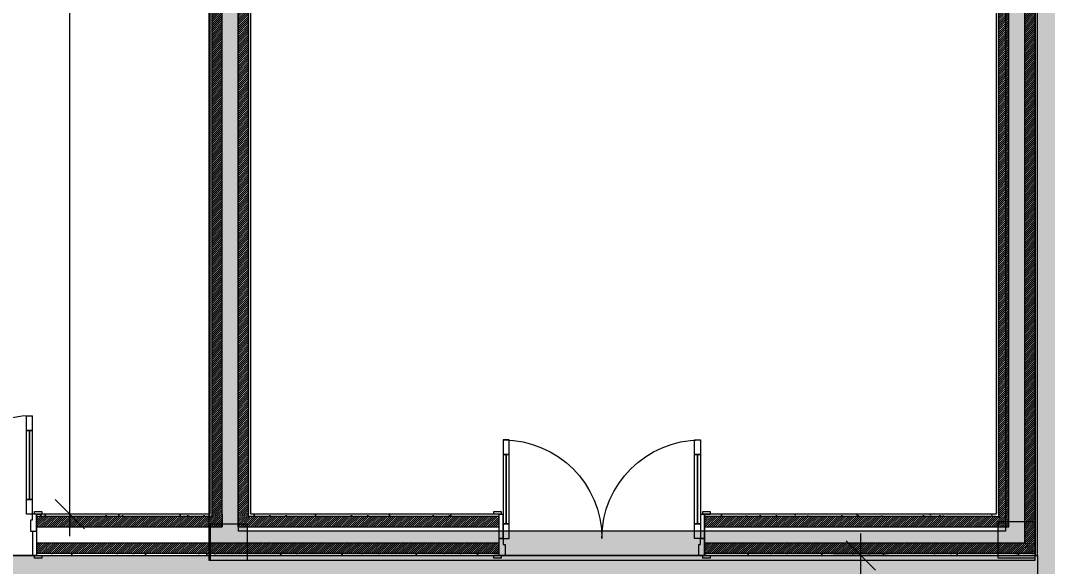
# Model space of a CAD drawing. Header units: millimetres. Extents: x 141848 to 1648660, y -821378 to -151356.
# Drawn here: x 188447 to 195444, y -216971 to -213248 of the extents above; entities that cross this region are included whole.
import ezdxf

# ---------------------------------------------------------------- set-up
doc = ezdxf.new("R2010")
doc.units = ezdxf.units.MM
doc.header["$MEASUREMENT"] = 0
doc.linetypes.add('Wipeout_Contour', pattern=[1000, 0, -1000])
for name, color, linetype in [('Cotations - 1_100', 7, 'Continuous'), ('Intérieur - Agencement', 7, 'Continuous'), ('Nouveau_Co-Structure', 7, 'Continuous'), ('Portes ARCHICAD', 7, 'Continuous'), ('Sols_ Dalles', 7, 'Continuous')]:
    doc.layers.add(name, color=color, linetype=linetype)
doc.styles.add('STYLE_GENERE_2', font='')
doc.styles.get('STYLE_GENERE_2').set_extended_font_data('Arial')
doc.dimstyles.new('STYLE_GENERE__1', dxfattribs={"dimtxt": 250, "dimasz": 190, "dimexe": 1.25, "dimexo": 0.625, "dimgap": 0, "dimtad": 1, "dimlfac": 0.001, "dimtxsty": 'STYLE_GENERE_2', "dimblk": 'ARROWHEAD_6', "dimblk1": 'ARROWHEAD_6', "dimblk2": 'ARROWHEAD_6', "dimcen": 2.5, "dimse1": 1, "dimse2": 1, "dimclrd": 7, "dimclre": 7, "dimclrt": 7, "dimazin": 3, "dimtfac": 1, "dimtmove": 0, "dimatfit": 3})
doc.dimstyles.new('STYLE_GENERE__2', dxfattribs={"dimtxt": 250, "dimasz": 190, "dimexe": 1.25, "dimexo": 0.625, "dimgap": 0, "dimtad": 1, "dimlfac": 0.001, "dimtxsty": 'STYLE_GENERE_2', "dimblk": 'ARROWHEAD_6', "dimblk1": 'ARROWHEAD_6', "dimblk2": 'ARROWHEAD_6', "dimcen": 2.5, "dimse1": 1, "dimse2": 1, "dimclrd": 7, "dimclre": 7, "dimclrt": 7, "dimazin": 3, "dimtfac": 1, "dimtmove": 0, "dimatfit": 3})
pattern_1 = [(45, (0, 175), (-55.68466, 55.68466), [0, -52.5, 0, -78.75]), (110, (175, 175), (74.000794, 26.934086), [0, -38.5, 0, -66.5])]
pattern_2 = [(45, (0, 0), (-7.0710678, 7.0710678), [])]

# ---------------------------------------------------------------- blocks, each defined once
blk = doc.blocks.new('Mur_21_1', base_point=(195375, -205895.6))
at = {"color": 254, "linetype": 'Wipeout_Contour', "lineweight": 0, "ltscale": 874595.455895}
blk.add_wipeout([(195095, -216630.6), (195110, -216630.6), (195095, -216615.6)], dxfattribs=at)
at = {"color": 254, "linetype": 'Wipeout_Contour', "lineweight": 0, "ltscale": 875718.224249}
blk.add_wipeout([(195360, -216895.6), (195375, -216895.6), (195360, -216880.6)], dxfattribs=at)
at = {"linetype": 'Continuous', "lineweight": 5, "true_color": 0x5f5f5f}
h = blk.add_hatch(dxfattribs=at)
h.set_pattern_fill('Enduit_0001', color=251, style=0, pattern_type=2)
h.set_pattern_definition(pattern_1)
h.paths.add_polyline_path([(195095, -216630.6), (195110, -216630.6), (195095, -216615.6)])
h = blk.add_hatch(dxfattribs=at)
h.set_pattern_fill('Enduit_0001', color=251, style=0, pattern_type=2)
h.set_pattern_definition(pattern_1)
h.paths.add_polyline_path([(195360, -216895.6), (195375, -216895.6), (195360, -216880.6)])
at = {"color": 254, "linetype": 'Wipeout_Contour', "lineweight": 0, "ltscale": 875540.18931}
blk.add_wipeout([(195290, -216880.6), (195360, -216880.6), (195290, -216810.6)], dxfattribs=at)
at = {"linetype": 'Continuous', "lineweight": 5, "true_color": 0x5f5f5f}
h = blk.add_hatch(dxfattribs=at)
h.set_pattern_fill('Briques_terre_cuite__int_97', color=251, style=0, pattern_type=2)
h.set_pattern_definition(pattern_2)
h.paths.add_polyline_path([(195290, -216880.6), (195360, -216880.6), (195290, -216810.6)])
at = {"color": 254, "linetype": 'Wipeout_Contour', "lineweight": 0, "ltscale": 875160.354104}
blk.add_wipeout([(195180, -216810.6), (195290, -216810.6), (195180, -216700.6)], dxfattribs=at)
at = {"color": 254, "linetype": 'Wipeout_Contour', "lineweight": 0, "ltscale": 875715.706095}
blk.add_wipeout([(195375, -216880.6), (195360, -216880.6), (195375, -216895.6)], dxfattribs=at)
at = {"linetype": 'Continuous', "lineweight": 5, "true_color": 0x5f5f5f}
h = blk.add_hatch(dxfattribs=at)
h.set_pattern_fill('Enduit_0001', color=251, style=0, pattern_type=2)
h.set_pattern_definition(pattern_1)
h.paths.add_polyline_path([(195375, -216880.6), (195360, -216880.6), (195375, -216895.6)])
at = {"color": 254, "linetype": 'Wipeout_Contour', "lineweight": 0, "ltscale": 874777.555973}
blk.add_wipeout([(195110, -216700.6), (195180, -216700.6), (195110, -216630.6)], dxfattribs=at)
at = {"linetype": 'Continuous', "lineweight": 5, "true_color": 0x5f5f5f}
h = blk.add_hatch(dxfattribs=at)
h.set_pattern_fill('Briques_terre_cuite__int_97', color=251, style=0, pattern_type=2)
h.set_pattern_definition(pattern_2)
h.paths.add_polyline_path([(195110, -216700.6), (195180, -216700.6), (195110, -216630.6)])
at = {"color": 254, "linetype": 'Wipeout_Contour', "lineweight": 0, "ltscale": 1151488.96976756}
blk.add_wipeout([(195375, -205910.6), (195360, -205910.6), (195360, -216880.6), (195375, -216880.6)], dxfattribs=at)
at = {"linetype": 'Continuous', "lineweight": 5, "true_color": 0x5f5f5f}
h = blk.add_hatch(dxfattribs=at)
h.set_pattern_fill('Enduit_0001', color=251, style=0, pattern_type=2)
h.set_pattern_definition(pattern_1)
h.paths.add_polyline_path([(195375, -205910.6), (195360, -205910.6), (195360, -216880.6), (195375, -216880.6)])
at = {"color": 254, "linetype": 'Wipeout_Contour', "lineweight": 0, "ltscale": 874592.936326}
blk.add_wipeout([(195095, -216615.6), (195110, -216630.6), (195110, -216615.6)], dxfattribs=at)
at = {"linetype": 'Continuous', "lineweight": 5, "true_color": 0x5f5f5f}
h = blk.add_hatch(dxfattribs=at)
h.set_pattern_fill('Enduit_0001', color=251, style=0, pattern_type=2)
h.set_pattern_definition(pattern_1)
h.paths.add_polyline_path([(195095, -216615.6), (195110, -216630.6), (195110, -216615.6)])
at = {"color": 254, "linetype": 'Wipeout_Contour', "lineweight": 0, "ltscale": 875533.615261}
blk.add_wipeout([(195290, -216810.6), (195360, -216880.6), (195360, -216810.6)], dxfattribs=at)
at = {"linetype": 'Continuous', "lineweight": 5, "true_color": 0x5f5f5f}
h = blk.add_hatch(dxfattribs=at)
h.set_pattern_fill('Briques_terre_cuite__int_97', color=251, style=0, pattern_type=2)
h.set_pattern_definition(pattern_2)
h.paths.add_polyline_path([(195290, -216810.6), (195360, -216880.6), (195360, -216810.6)])
at = {"color": 7, "linetype": 'Continuous', "lineweight": 5}
blk.add_line((195290, -216880.6), (195360, -216880.6), dxfattribs=at)
at = {"color": 7, "linetype": 'Continuous', "lineweight": 5, "flags": 128}
blk.add_lwpolyline([(195375, -216895.6), (195360, -216895.6)], dxfattribs=at)
at = {"color": 254, "linetype": 'Wipeout_Contour', "lineweight": 0, "ltscale": 1150760.636147534}
blk.add_wipeout([(195095, -206175.6), (195095, -216615.6), (195110, -216615.6), (195110, -206175.6)], dxfattribs=at)
at = {"linetype": 'Continuous', "lineweight": 5, "true_color": 0x5f5f5f}
h = blk.add_hatch(dxfattribs=at)
h.set_pattern_fill('Enduit_0001', color=251, style=0, pattern_type=2)
h.set_pattern_definition(pattern_1)
h.paths.add_polyline_path([(195095, -206175.6), (195095, -216615.6), (195110, -216615.6), (195110, -206175.6)])
at = {"color": 254, "linetype": 'Wipeout_Contour', "lineweight": 0, "ltscale": 1151371.143387589}
blk.add_wipeout([(195290, -205980.6), (195290, -216810.6), (195360, -216810.6), (195360, -205980.6)], dxfattribs=at)
at = {"linetype": 'Continuous', "lineweight": 5, "true_color": 0x5f5f5f}
h = blk.add_hatch(dxfattribs=at)
h.set_pattern_fill('Briques_terre_cuite__int_97', color=251, style=0, pattern_type=2)
h.set_pattern_definition(pattern_2)
h.paths.add_polyline_path([(195290, -205980.6), (195290, -216810.6), (195360, -216810.6), (195360, -205980.6)])
at = {"color": 7, "linetype": 'Continuous', "lineweight": 5}
for p, q in [((195360, -216810.6), (195360, -205980.6)), ((195360, -216880.6), (195360, -216810.6))]:
    blk.add_line(p, q, dxfattribs=at)
at = {"color": 7, "linetype": 'Continuous', "lineweight": 5, "flags": 128}
blk.add_lwpolyline([(195375, -216895.6), (195375, -205910.6)], dxfattribs=at)
at = {"color": 254, "linetype": 'Wipeout_Contour', "lineweight": 0, "ltscale": 875150.826946}
blk.add_wipeout([(195180, -216700.6), (195290, -216810.6), (195290, -216700.6)], dxfattribs=at)
at = {"color": 7, "linetype": 'Continuous', "lineweight": 5}
blk.add_line((195180, -216810.6), (195290, -216810.6), dxfattribs=at)
at = {"color": 254, "linetype": 'Wipeout_Contour', "lineweight": 0, "ltscale": 1151123.070156985}
blk.add_wipeout([(195180, -206090.6), (195180, -216700.6), (195290, -216700.6), (195290, -206090.6)], dxfattribs=at)
at = {"color": 7, "linetype": 'Continuous', "lineweight": 5}
for p, q in [((195290, -216700.6), (195290, -206090.6)), ((195290, -216810.6), (195290, -216700.6))]:
    blk.add_line(p, q, dxfattribs=at)
at = {"color": 254, "linetype": 'Wipeout_Contour', "lineweight": 0, "ltscale": 874770.977427}
blk.add_wipeout([(195110, -216630.6), (195180, -216700.6), (195180, -216630.6)], dxfattribs=at)
at = {"linetype": 'Continuous', "lineweight": 5, "true_color": 0x5f5f5f}
h = blk.add_hatch(dxfattribs=at)
h.set_pattern_fill('Briques_terre_cuite__int_97', color=251, style=0, pattern_type=2)
h.set_pattern_definition(pattern_2)
h.paths.add_polyline_path([(195110, -216630.6), (195180, -216700.6), (195180, -216630.6)])
at = {"color": 7, "linetype": 'Continuous', "lineweight": 5}
blk.add_line((195110, -216700.6), (195180, -216700.6), dxfattribs=at)
at = {"color": 254, "linetype": 'Wipeout_Contour', "lineweight": 0, "ltscale": 1150876.4584167}
blk.add_wipeout([(195110, -206160.6), (195110, -216630.6), (195180, -216630.6), (195180, -206160.6)], dxfattribs=at)
at = {"linetype": 'Continuous', "lineweight": 5, "true_color": 0x5f5f5f}
h = blk.add_hatch(dxfattribs=at)
h.set_pattern_fill('Briques_terre_cuite__int_97', color=251, style=0, pattern_type=2)
h.set_pattern_definition(pattern_2)
h.paths.add_polyline_path([(195110, -206160.6), (195110, -216630.6), (195180, -216630.6), (195180, -206160.6)])
at = {"color": 7, "linetype": 'Continuous', "lineweight": 5}
for p, q in [((195110, -206175.6), (195110, -216630.6)), ((195180, -216630.6), (195180, -206160.6)), ((195095, -216630.6), (195110, -216630.6)), ((195180, -216700.6), (195180, -216630.6))]:
    blk.add_line(p, q, dxfattribs=at)
at = {"color": 7, "linetype": 'Continuous', "lineweight": 5, "flags": 128}
blk.add_lwpolyline([(195095, -206175.6), (195095, -216615.6)], dxfattribs=at)
blk = doc.blocks.new('Porte double 25_2')
at = {"layer": 'Portes ARCHICAD', "color": 7, "linetype": 'Continuous', "lineweight": 5}
for p, q in [((-672, 672), (-672, 572)), ((-632, 672), (-672, 672)), ((-632, 572), (-632, 672)), ((632, 572), (632, 672)), ((632, 672), (672, 672)), ((672, 672), (672, 572)), ((-672, 572), (-632, 572)), ((-652, 572), (-652, 100)), ((672, 572), (632, 572)), ((652, 572), (652, 100)), ((-687, 184), (-737, 184)), ((-737, 184), (-737, 165)), ((-737, 165), (-687, 165)), ((-700, 165), (-737, 165)), ((-700, 165), (-737, 165)), ((-675, 165), (-700, 165)), ((-700, 165), (-700, 0)), ((-700, 150), (-700, 165)), ((-700, 150), (-700, 165)), ((-700, 80), (-700, 150)), ((-700, 80), (-700, 150)), ((-687, 165), (-687, 184)), ((-675, 0), (-675, 165)), ((700, 165), (675, 165)), ((675, 165), (675, 0)), ((737, 184), (687, 184)), ((687, 184), (687, 165)), ((687, 165), (737, 165)), ((700, 0), (700, 165)), ((700, 150), (700, 165)), ((700, 150), (700, 165)), ((700, 165), (737, 165)), ((700, 165), (737, 165)), ((700, 80), (700, 150)), ((700, 80), (700, 150)), ((737, 165), (737, 184)), ((-700, 0), (-700, 80)), ((-700, 0), (-700, 80)), ((-632, 100), (-672, 100)), ((-672, 100), (-672, 0)), ((-632, 0), (-632, 100)), ((632, 0), (632, 100)), ((632, 100), (672, 100)), ((672, 100), (672, 0)), ((700, 0), (700, 80)), ((700, 0), (700, 80)), ((-700, 0), (-675, 0)), ((-672, 0), (-700, 0)), ((-700, 0), (-700, -115)), ((-700, -30), (-700, 0)), ((-700, -30), (-700, 0)), ((-672, -40), (-672, 0)), ((-672, 0), (-632, 0)), ((672, 0), (632, 0)), ((700, 0), (672, 0)), ((672, 0), (672, -40)), ((675, 0), (700, 0)), ((700, -115), (700, 0)), ((700, -30), (700, 0)), ((700, -30), (700, 0)), ((-700, -100), (-700, -30)), ((-700, -100), (-700, -30)), ((-660, -40), (-672, -40)), ((-660, -115), (-660, -40)), ((672, -40), (660, -40)), ((660, -40), (660, -115)), ((700, -100), (700, -30)), ((700, -100), (700, -30)), ((-687, -115), (-737, -115)), ((-737, -115), (-737, -134)), ((-700, -115), (-737, -115)), ((-700, -115), (-737, -115)), ((-737, -134), (-687, -134)), ((-700, -115), (-700, -100)), ((-700, -115), (-700, -100)), ((-700, -115), (-660, -115)), ((-687, -134), (-687, -115)), ((660, -115), (700, -115)), ((737, -115), (687, -115)), ((687, -115), (687, -134)), ((687, -134), (737, -134)), ((700, -115), (700, -100)), ((700, -115), (700, -100)), ((700, -115), (737, -115)), ((700, -115), (737, -115)), ((737, -134), (737, -115))]:
    blk.add_line(p, q, dxfattribs=at)
at = {"layer": 'Portes ARCHICAD', "color": 7, "linetype": 'Continuous', "lineweight": 5, "flags": 128}
for points in [[(-672, 572), (-672, 100), (-652, 100), (-652, 572)], [(-652, 572), (-652, 100), (-632, 100), (-632, 572)], [(652, 572), (652, 100), (632, 100), (632, 572)], [(672, 572), (672, 100), (652, 100), (652, 572)]]:
    blk.add_lwpolyline(points, close=True, dxfattribs=at)
at = {"layer": 'Portes ARCHICAD', "color": 7, "linetype": 'Continuous', "lineweight": 5}
for centre, start, end in [((-672, 0), 0, 90), ((672, 0), 90, 180)]:
    blk.add_arc(centre, 672, start, end, dxfattribs=at)
blk = doc.blocks.new('Porte double 25')
at = {"layer": 'Portes ARCHICAD', "color": 7, "linetype": 'Continuous', "lineweight": 5}
for p, q in [((-672, 672), (-672, 572)), ((-632, 672), (-672, 672)), ((-632, 572), (-632, 672)), ((632, 572), (632, 672)), ((632, 672), (672, 672)), ((672, 672), (672, 572)), ((-672, 572), (-632, 572)), ((-652, 572), (-652, 100)), ((672, 572), (632, 572)), ((652, 572), (652, 100)), ((-632, 100), (-672, 100)), ((-672, 100), (-672, 0)), ((-632, 0), (-632, 100)), ((632, 0), (632, 100)), ((632, 100), (672, 100)), ((672, 100), (672, 0)), ((-737, 0), (-737, 19)), ((-737, 19), (-687, 19)), ((-687, 0), (-737, 0)), ((-700, 0), (-737, 0)), ((-700, 0), (-737, 0)), ((-672, 0), (-700, 0)), ((-700, 0), (-700, -115)), ((-700, 0), (-700, -15)), ((-700, 0), (-700, -15)), ((-687, 19), (-687, 0)), ((-672, -40), (-672, 0)), ((-672, 0), (-632, 0)), ((672, 0), (632, 0)), ((700, 0), (672, 0)), ((672, 0), (672, -40)), ((687, 19), (737, 19)), ((687, 0), (687, 19)), ((737, 0), (687, 0)), ((700, -115), (700, 0)), ((700, 0), (700, -15)), ((700, 0), (700, -15)), ((700, 0), (737, 0)), ((700, 0), (737, 0)), ((737, 19), (737, 0)), ((-700, -15), (-700, -85)), ((-700, -15), (-700, -85)), ((-660, -40), (-672, -40)), ((-660, -115), (-660, -40)), ((672, -40), (660, -40)), ((660, -40), (660, -115)), ((700, -15), (700, -85)), ((700, -15), (700, -85)), ((-700, -85), (-700, -115)), ((-700, -85), (-700, -115)), ((-700, -280), (-700, -115)), ((-700, -115), (-675, -115)), ((-700, -115), (-660, -115)), ((-700, -115), (-700, -195)), ((-700, -115), (-700, -195)), ((-675, -115), (-675, -280)), ((660, -115), (700, -115)), ((675, -280), (675, -115)), ((675, -115), (700, -115)), ((700, -85), (700, -115)), ((700, -85), (700, -115)), ((700, -115), (700, -280)), ((700, -115), (700, -195)), ((700, -115), (700, -195)), ((-700, -195), (-700, -265)), ((-700, -195), (-700, -265)), ((700, -195), (700, -265)), ((700, -195), (700, -265)), ((-700, -265), (-700, -280)), ((-700, -265), (-700, -280)), ((700, -265), (700, -280)), ((700, -265), (700, -280)), ((-737, -299), (-737, -280)), ((-737, -280), (-687, -280)), ((-700, -280), (-737, -280)), ((-700, -280), (-737, -280)), ((-687, -299), (-737, -299)), ((-675, -280), (-700, -280)), ((-687, -280), (-687, -299)), ((700, -280), (675, -280)), ((687, -280), (737, -280)), ((687, -299), (687, -280)), ((737, -299), (687, -299)), ((700, -280), (737, -280)), ((700, -280), (737, -280)), ((737, -280), (737, -299))]:
    blk.add_line(p, q, dxfattribs=at)
at = {"layer": 'Portes ARCHICAD', "color": 7, "linetype": 'Continuous', "lineweight": 5, "flags": 128}
for points in [[(-672, 572), (-672, 100), (-652, 100), (-652, 572)], [(-652, 572), (-652, 100), (-632, 100), (-632, 572)], [(652, 572), (652, 100), (632, 100), (632, 572)], [(672, 572), (672, 100), (652, 100), (652, 572)]]:
    blk.add_lwpolyline(points, close=True, dxfattribs=at)
at = {"layer": 'Portes ARCHICAD', "color": 7, "linetype": 'Continuous', "lineweight": 5}
for centre, start, end in [((-672, 0), 0, 90), ((672, 0), 90, 180)]:
    blk.add_arc(centre, 672, start, end, dxfattribs=at)
blk = doc.blocks.new('Mur_22_1', base_point=(195375, -216895.6))
at = {"color": 254, "linetype": 'Wipeout_Contour', "lineweight": 0, "ltscale": 1150315.724645997}
blk.add_wipeout([(188554.8, -216630.6), (189735.5, -216630.6), (189735.5, -216615.6), (188554.8, -216615.6)], dxfattribs=at)
at = {"color": 254, "linetype": 'Wipeout_Contour', "lineweight": 0, "ltscale": 1152587.423709942}
blk.add_wipeout([(190015.5, -216615.6), (190000.5, -216615.6), (190000.5, -216630.6), (190015.5, -216630.6)], dxfattribs=at)
at = {"color": 254, "linetype": 'Wipeout_Contour', "lineweight": 0, "ltscale": 1163453.555348947}
blk.add_wipeout([(193108, -216615.6), (193108, -216630.6), (195095, -216630.6), (195095, -216615.6)], dxfattribs=at)
at = {"color": 254, "linetype": 'Wipeout_Contour', "lineweight": 0, "ltscale": 1153719.493113575}
blk.add_wipeout([(191708, -216880.6), (188554.8, -216880.6), (188554.8, -216895.6), (191708, -216895.6)], dxfattribs=at)
at = {"color": 254, "linetype": 'Wipeout_Contour', "lineweight": 0, "ltscale": 1164597.798861618}
blk.add_wipeout([(193108, -216880.6), (193108, -216895.6), (195360, -216895.6), (195360, -216880.6)], dxfattribs=at)
at = {"linetype": 'Continuous', "lineweight": 5, "true_color": 0x5f5f5f}
h = blk.add_hatch(dxfattribs=at)
h.set_pattern_fill('Enduit_0001', color=251, style=0, pattern_type=2)
h.set_pattern_definition(pattern_1)
h.paths.add_polyline_path([(188554.8, -216630.6), (189735.5, -216630.6), (189735.5, -216615.6), (188554.8, -216615.6)])
h = blk.add_hatch(dxfattribs=at)
h.set_pattern_fill('Enduit_0001', color=251, style=0, pattern_type=2)
h.set_pattern_definition(pattern_1)
h.paths.add_polyline_path([(190015.5, -216615.6), (190000.5, -216615.6), (190000.5, -216630.6), (190015.5, -216630.6)])
h = blk.add_hatch(dxfattribs=at)
h.set_pattern_fill('Enduit_0001', color=251, style=0, pattern_type=2)
h.set_pattern_definition(pattern_1)
h.paths.add_polyline_path([(193108, -216615.6), (193108, -216630.6), (195095, -216630.6), (195095, -216615.6)])
h = blk.add_hatch(dxfattribs=at)
h.set_pattern_fill('Enduit_0001', color=251, style=0, pattern_type=2)
h.set_pattern_definition(pattern_1)
h.paths.add_polyline_path([(191708, -216880.6), (188554.8, -216880.6), (188554.8, -216895.6), (191708, -216895.6)])
h = blk.add_hatch(dxfattribs=at)
h.set_pattern_fill('Enduit_0001', color=251, style=0, pattern_type=2)
h.set_pattern_definition(pattern_1)
h.paths.add_polyline_path([(193108, -216880.6), (193108, -216895.6), (195360, -216895.6), (195360, -216880.6)])
at = {"color": 254, "linetype": 'Wipeout_Contour', "lineweight": 0, "ltscale": 1151888.72062295}
blk.add_wipeout([(189750.5, -216615.6), (189735.5, -216615.6), (189735.5, -216630.6), (189750.5, -216630.6)], dxfattribs=at)
at = {"color": 254, "linetype": 'Wipeout_Contour', "lineweight": 0, "ltscale": 1154844.970429118}
blk.add_wipeout([(190015.5, -216615.6), (190015.5, -216630.6), (191708, -216630.6), (191708, -216615.6)], dxfattribs=at)
at = {"color": 254, "linetype": 'Wipeout_Contour', "lineweight": 0, "ltscale": 1153591.667052394}
blk.add_wipeout([(188554.8, -216880.6), (191708, -216880.6), (191708, -216810.6), (188554.8, -216810.6)], dxfattribs=at)
at = {"color": 254, "linetype": 'Wipeout_Contour', "lineweight": 0, "ltscale": 1164377.469236661}
blk.add_wipeout([(193108, -216810.6), (193108, -216880.6), (195290, -216880.6), (195290, -216810.6)], dxfattribs=at)
at = {"linetype": 'Continuous', "lineweight": 5, "true_color": 0x5f5f5f}
h = blk.add_hatch(dxfattribs=at)
h.set_pattern_fill('Enduit_0001', color=251, style=0, pattern_type=2)
h.set_pattern_definition(pattern_1)
h.paths.add_polyline_path([(189750.5, -216615.6), (189735.5, -216615.6), (189735.5, -216630.6), (189750.5, -216630.6)])
h = blk.add_hatch(dxfattribs=at)
h.set_pattern_fill('Enduit_0001', color=251, style=0, pattern_type=2)
h.set_pattern_definition(pattern_1)
h.paths.add_polyline_path([(190015.5, -216615.6), (190015.5, -216630.6), (191708, -216630.6), (191708, -216615.6)])
h = blk.add_hatch(dxfattribs=at)
h.set_pattern_fill('Briques_terre_cuite__int_97', color=251, style=0, pattern_type=2)
h.set_pattern_definition(pattern_2)
h.paths.add_polyline_path([(188554.8, -216880.6), (191708, -216880.6), (191708, -216810.6), (188554.8, -216810.6)])
h = blk.add_hatch(dxfattribs=at)
h.set_pattern_fill('Briques_terre_cuite__int_97', color=251, style=0, pattern_type=2)
h.set_pattern_definition(pattern_2)
h.paths.add_polyline_path([(193108, -216810.6), (193108, -216880.6), (195290, -216880.6), (195290, -216810.6)])
at = {"color": 7, "linetype": 'Continuous', "lineweight": 5}
for p, q in [((188554.8, -216880.6), (191708, -216880.6)), ((188554.8, -216880.6), (188554.8, -216895.6)), ((188554.8, -216895.6), (188591.8, -216895.6)), ((191708, -216895.6), (191671, -216895.6)), ((191708, -216895.6), (191708, -216880.6)), ((193108, -216880.6), (195290, -216880.6)), ((193108, -216895.6), (193108, -216880.6)), ((193108, -216895.6), (193145, -216895.6)), ((195290, -216880.6), (195360, -216880.6))]:
    blk.add_line(p, q, dxfattribs=at)
at = {"color": 7, "linetype": 'Continuous', "lineweight": 5, "flags": 128}
for points in [[(188554.8, -216895.6), (191708, -216895.6)], [(193108, -216895.6), (195360, -216895.6)]]:
    blk.add_lwpolyline(points, dxfattribs=at)
at = {"color": 254, "linetype": 'Wipeout_Contour', "lineweight": 0, "ltscale": 1150827.0025821}
blk.add_wipeout([(189820.5, -216700.6), (188554.8, -216700.6), (188554.8, -216810.6), (189820.5, -216810.6)], dxfattribs=at)
at = {"color": 254, "linetype": 'Wipeout_Contour', "lineweight": 0, "ltscale": 1163962.085147951}
blk.add_wipeout([(193108, -216700.6), (193108, -216810.6), (195180, -216810.6), (195180, -216700.6)], dxfattribs=at)
at = {"color": 7, "linetype": 'Continuous', "lineweight": 5}
for p, q in [((188554.8, -216810.6), (188554.8, -216880.6)), ((193108, -216810.6), (193108, -216780.6)), ((193108, -216810.6), (195180, -216810.6)), ((193108, -216880.6), (193108, -216810.6)), ((195180, -216810.6), (195290, -216810.6))]:
    blk.add_line(p, q, dxfattribs=at)
at = {"color": 254, "linetype": 'Wipeout_Contour', "lineweight": 0, "ltscale": 1150463.553626351}
blk.add_wipeout([(189750.5, -216630.6), (188554.8, -216630.6), (188554.8, -216700.6), (189750.5, -216700.6)], dxfattribs=at)
at = {"color": 254, "linetype": 'Wipeout_Contour', "lineweight": 0, "ltscale": 1163600.248915256}
blk.add_wipeout([(193108, -216630.6), (193108, -216700.6), (195110, -216700.6), (195110, -216630.6)], dxfattribs=at)
at = {"color": 254, "linetype": 'Wipeout_Contour', "lineweight": 0, "ltscale": 1152636.641386601}
blk.add_wipeout([(189930.5, -216700.6), (189820.5, -216700.6), (189820.5, -216810.6), (189930.5, -216810.6)], dxfattribs=at)
at = {"linetype": 'Continuous', "lineweight": 5, "true_color": 0x5f5f5f}
h = blk.add_hatch(dxfattribs=at)
h.set_pattern_fill('Briques_terre_cuite__int_97', color=251, style=0, pattern_type=2)
h.set_pattern_definition(pattern_2)
h.paths.add_polyline_path([(189750.5, -216630.6), (188554.8, -216630.6), (188554.8, -216700.6), (189750.5, -216700.6)])
h = blk.add_hatch(dxfattribs=at)
h.set_pattern_fill('Briques_terre_cuite__int_97', color=251, style=0, pattern_type=2)
h.set_pattern_definition(pattern_2)
h.paths.add_polyline_path([(193108, -216630.6), (193108, -216700.6), (195110, -216700.6), (195110, -216630.6)])
at = {"color": 7, "linetype": 'Continuous', "lineweight": 5}
for p, q in [((188554.8, -216615.6), (188591.8, -216615.6)), ((188554.8, -216615.6), (188554.8, -216630.6)), ((188554.8, -216630.6), (188554.8, -216700.6)), ((193108, -216615.6), (193145, -216615.6)), ((193108, -216630.6), (193108, -216615.6)), ((195095, -216630.6), (193108, -216630.6)), ((193108, -216700.6), (193108, -216630.6)), ((195095, -216630.6), (195110, -216630.6)), ((188554.8, -216700.6), (188554.8, -216730.6)), ((193108, -216700.6), (195110, -216700.6)), ((193108, -216780.6), (193108, -216700.6)), ((195110, -216700.6), (195180, -216700.6)), ((188554.8, -216730.6), (188554.8, -216810.6)), ((188554.8, -216810.6), (189820.5, -216810.6))]:
    blk.add_line(p, q, dxfattribs=at)
at = {"color": 7, "linetype": 'Continuous', "lineweight": 5, "flags": 128}
blk.add_lwpolyline([(195095, -216615.6), (193108, -216615.6)], dxfattribs=at)
at = {"layer": 'Portes ARCHICAD', "color": 7, "linetype": 'Continuous', "lineweight": 5, "zscale": 1000}
blk.add_blockref('Porte double 25', (187854.8, -216615.6), dxfattribs=at)
at = {"color": 254, "linetype": 'Wipeout_Contour', "lineweight": 0, "ltscale": 1155130.648851723}
blk.add_wipeout([(189930.5, -216700.6), (189930.5, -216810.6), (191708, -216810.6), (191708, -216700.6)], dxfattribs=at)
at = {"color": 7, "linetype": 'Continuous', "lineweight": 5}
for p, q in [((189820.5, -216810.6), (189930.5, -216810.6)), ((189930.5, -216810.6), (191708, -216810.6)), ((191708, -216810.6), (191708, -216780.6)), ((191708, -216880.6), (191708, -216810.6))]:
    blk.add_line(p, q, dxfattribs=at)
at = {"color": 254, "linetype": 'Wipeout_Contour', "lineweight": 0, "ltscale": 1152128.621095308}
blk.add_wipeout([(189820.5, -216630.6), (189750.5, -216630.6), (189750.5, -216700.6), (189820.5, -216700.6)], dxfattribs=at)
at = {"color": 254, "linetype": 'Wipeout_Contour', "lineweight": 0, "ltscale": 1152603.159230792}
blk.add_wipeout([(190000.5, -216630.6), (189930.5, -216630.6), (189930.5, -216700.6), (190000.5, -216700.6)], dxfattribs=at)
at = {"linetype": 'Continuous', "lineweight": 5, "true_color": 0x5f5f5f}
h = blk.add_hatch(dxfattribs=at)
h.set_pattern_fill('Briques_terre_cuite__int_97', color=251, style=0, pattern_type=2)
h.set_pattern_definition(pattern_2)
h.paths.add_polyline_path([(189820.5, -216630.6), (189750.5, -216630.6), (189750.5, -216700.6), (189820.5, -216700.6)])
h = blk.add_hatch(dxfattribs=at)
h.set_pattern_fill('Briques_terre_cuite__int_97', color=251, style=0, pattern_type=2)
h.set_pattern_definition(pattern_2)
h.paths.add_polyline_path([(190000.5, -216630.6), (189930.5, -216630.6), (189930.5, -216700.6), (190000.5, -216700.6)])
at = {"color": 7, "linetype": 'Continuous', "lineweight": 5}
for p, q in [((189750.5, -216630.6), (188554.8, -216630.6)), ((189750.5, -216615.6), (189750.5, -216630.6)), ((189820.5, -216630.6), (189820.5, -216700.6)), ((189930.5, -216700.6), (189930.5, -216630.6)), ((188554.8, -216700.6), (189750.5, -216700.6)), ((189750.5, -216700.6), (189820.5, -216700.6))]:
    blk.add_line(p, q, dxfattribs=at)
at = {"color": 7, "linetype": 'Continuous', "lineweight": 5, "flags": 128}
blk.add_lwpolyline([(189735.5, -216615.6), (188554.8, -216615.6)], dxfattribs=at)
at = {"color": 254, "linetype": 'Wipeout_Contour', "lineweight": 0, "ltscale": 1154952.752458052}
blk.add_wipeout([(190000.5, -216630.6), (190000.5, -216700.6), (191708, -216700.6), (191708, -216630.6)], dxfattribs=at)
at = {"linetype": 'Continuous', "lineweight": 5, "true_color": 0x5f5f5f}
h = blk.add_hatch(dxfattribs=at)
h.set_pattern_fill('Briques_terre_cuite__int_97', color=251, style=0, pattern_type=2)
h.set_pattern_definition(pattern_2)
h.paths.add_polyline_path([(190000.5, -216630.6), (190000.5, -216700.6), (191708, -216700.6), (191708, -216630.6)])
at = {"color": 7, "linetype": 'Continuous', "lineweight": 5}
for p, q in [((190000.5, -216630.6), (190000.5, -216615.6)), ((191708, -216630.6), (190000.5, -216630.6)), ((191708, -216615.6), (191671, -216615.6)), ((191708, -216630.6), (191708, -216615.6)), ((191708, -216700.6), (191708, -216630.6)), ((189930.5, -216700.6), (190000.5, -216700.6)), ((190000.5, -216700.6), (191708, -216700.6)), ((191708, -216780.6), (191708, -216700.6))]:
    blk.add_line(p, q, dxfattribs=at)
at = {"color": 7, "linetype": 'Continuous', "lineweight": 5, "flags": 128}
blk.add_lwpolyline([(191708, -216615.6), (190015.5, -216615.6)], dxfattribs=at)
at = {"layer": 'Portes ARCHICAD', "color": 7, "linetype": 'Continuous', "lineweight": 5, "xscale": -1, "zscale": 1000}
blk.add_blockref('Porte double 25_2', (192408, -216780.6), dxfattribs=at)
blk = doc.blocks.new('Mur_24_1', base_point=(189875.5, -205895.6))
at = {"color": 254, "linetype": 'Wipeout_Contour', "lineweight": 0, "ltscale": 1152000.744328345}
blk.add_wipeout([(189820.5, -216615.6), (189750.5, -216615.6), (189750.5, -216630.6), (189820.5, -216630.6)], dxfattribs=at)
at = {"linetype": 'Continuous', "lineweight": 5, "true_color": 0x5f5f5f}
h = blk.add_hatch(dxfattribs=at)
h.set_pattern_fill('Briques_terre_cuite__int_97', color=251, style=0, pattern_type=2)
h.set_pattern_definition(pattern_2)
h.paths.add_polyline_path([(189820.5, -216615.6), (189750.5, -216615.6), (189750.5, -216630.6), (189820.5, -216630.6)])
at = {"color": 254, "linetype": 'Wipeout_Contour', "lineweight": 0, "ltscale": 1136328.625773627}
blk.add_wipeout([(189735.5, -206175.6), (189735.5, -216615.6), (189750.5, -216615.6), (189750.5, -206175.6)], dxfattribs=at)
at = {"color": 254, "linetype": 'Wipeout_Contour', "lineweight": 0, "ltscale": 1152238.015053787}
blk.add_wipeout([(189930.5, -216615.6), (189820.5, -216615.6), (189820.5, -216630.6), (189930.5, -216630.6)], dxfattribs=at)
at = {"linetype": 'Continuous', "lineweight": 5, "true_color": 0x5f5f5f}
h = blk.add_hatch(dxfattribs=at)
h.set_pattern_fill('Enduit_0001', color=251, style=0, pattern_type=2)
h.set_pattern_definition(pattern_1)
h.paths.add_polyline_path([(189735.5, -206175.6), (189735.5, -216615.6), (189750.5, -216615.6), (189750.5, -206175.6)])
at = {"color": 254, "linetype": 'Wipeout_Contour', "lineweight": 0, "ltscale": 1152475.33511401}
blk.add_wipeout([(190000.5, -216615.6), (189930.5, -216615.6), (189930.5, -216630.6), (190000.5, -216630.6)], dxfattribs=at)
at = {"linetype": 'Continuous', "lineweight": 5, "true_color": 0x5f5f5f}
h = blk.add_hatch(dxfattribs=at)
h.set_pattern_fill('Briques_terre_cuite__int_97', color=251, style=0, pattern_type=2)
h.set_pattern_definition(pattern_2)
h.paths.add_polyline_path([(190000.5, -216615.6), (189930.5, -216615.6), (189930.5, -216630.6), (190000.5, -216630.6)])
at = {"color": 254, "linetype": 'Wipeout_Contour', "lineweight": 0, "ltscale": 1137037.022736552}
blk.add_wipeout([(190015.5, -216615.6), (190015.5, -206175.6), (190000.5, -206175.6), (190000.5, -216615.6)], dxfattribs=at)
at = {"color": 254, "linetype": 'Wipeout_Contour', "lineweight": 0, "ltscale": 1152365.865494178}
blk.add_wipeout([(189930.5, -216630.6), (189820.5, -216630.6), (189820.5, -216700.6), (189930.5, -216700.6)], dxfattribs=at)
at = {"linetype": 'Continuous', "lineweight": 5, "true_color": 0x5f5f5f}
h = blk.add_hatch(dxfattribs=at)
h.set_pattern_fill('Enduit_0001', color=251, style=0, pattern_type=2)
h.set_pattern_definition(pattern_1)
h.paths.add_polyline_path([(190015.5, -216615.6), (190015.5, -206175.6), (190000.5, -206175.6), (190000.5, -216615.6)])
at = {"color": 254, "linetype": 'Wipeout_Contour', "lineweight": 0, "ltscale": 1136923.379735418}
blk.add_wipeout([(190000.5, -216615.6), (190000.5, -206175.6), (189930.5, -206175.6), (189930.5, -216615.6)], dxfattribs=at)
at = {"linetype": 'Continuous', "lineweight": 5, "true_color": 0x5f5f5f}
h = blk.add_hatch(dxfattribs=at)
h.set_pattern_fill('Briques_terre_cuite__int_97', color=251, style=0, pattern_type=2)
h.set_pattern_definition(pattern_2)
h.paths.add_polyline_path([(190000.5, -216615.6), (190000.5, -206175.6), (189930.5, -206175.6), (189930.5, -216615.6)])
at = {"color": 7, "linetype": 'Continuous', "lineweight": 5}
for p, q in [((190000.5, -216615.6), (190000.5, -206175.6)), ((190000.5, -216630.6), (190000.5, -216615.6))]:
    blk.add_line(p, q, dxfattribs=at)
at = {"color": 7, "linetype": 'Continuous', "lineweight": 5, "flags": 128}
blk.add_lwpolyline([(190015.5, -216615.6), (190015.5, -206175.6)], dxfattribs=at)
at = {"color": 254, "linetype": 'Wipeout_Contour', "lineweight": 0, "ltscale": 1136682.767622772}
blk.add_wipeout([(189930.5, -216615.6), (189930.5, -206175.6), (189820.5, -206175.6), (189820.5, -216615.6)], dxfattribs=at)
at = {"color": 7, "linetype": 'Continuous', "lineweight": 5}
for p, q in [((189930.5, -216615.6), (189930.5, -206175.6)), ((189930.5, -216630.6), (189930.5, -216615.6)), ((189930.5, -216700.6), (189930.5, -216630.6))]:
    blk.add_line(p, q, dxfattribs=at)
at = {"color": 254, "linetype": 'Wipeout_Contour', "lineweight": 0, "ltscale": 1136442.204430069}
blk.add_wipeout([(189820.5, -216615.6), (189820.5, -206175.6), (189750.5, -206175.6), (189750.5, -216615.6)], dxfattribs=at)
at = {"linetype": 'Continuous', "lineweight": 5, "true_color": 0x5f5f5f}
h = blk.add_hatch(dxfattribs=at)
h.set_pattern_fill('Briques_terre_cuite__int_97', color=251, style=0, pattern_type=2)
h.set_pattern_definition(pattern_2)
h.paths.add_polyline_path([(189820.5, -216615.6), (189820.5, -206175.6), (189750.5, -206175.6), (189750.5, -216615.6)])
at = {"color": 7, "linetype": 'Continuous', "lineweight": 5}
for p, q in [((189750.5, -206175.6), (189750.5, -216615.6)), ((189820.5, -216615.6), (189820.5, -206175.6)), ((189750.5, -216615.6), (189750.5, -216630.6)), ((189820.5, -216615.6), (189820.5, -216630.6)), ((189820.5, -216630.6), (189820.5, -216700.6))]:
    blk.add_line(p, q, dxfattribs=at)
at = {"color": 7, "linetype": 'Continuous', "lineweight": 5, "flags": 128}
blk.add_lwpolyline([(189735.5, -206175.6), (189735.5, -216615.6)], dxfattribs=at)
blk = doc.blocks.new('*D515')
at = {"layer": 'Cotations - 1_100', "color": 7, "linetype": 'Continuous', "lineweight": 5}
for p, q in [((190015.5, -212920.4), (190015.5, -212545.4)), ((195095, -212920.4), (195095, -212545.4)), ((190115.5, -212632.9), (189915.5, -212832.9)), ((194995, -212832.9), (195195, -212632.9)), ((190015.5, -212732.9), (195095, -212732.9)), ((195095, -212732.9), (195245, -212732.9))]:
    blk.add_line(p, q, dxfattribs=at)
at = {"layer": 'Cotations - 1_100', "color": 7, "lineweight": 5, "insert": (192222.7, -212682.9), "char_height": 250, "attachment_point": 7, "style": 'STYLE_GENERE_2'}
blk.add_mtext('\\A1;{\\pql;\\fArial|b0|i0|c0|p38;5,08}', dxfattribs=at)
blk = doc.blocks.new('ARROWHEAD_6')
at = {"color": 0, "linetype": 'Continuous', "lineweight": 0}
for p, q in [((-0.5, -0.5), (0.5, 0.5)), ((0, 0), (-1, 0))]:
    blk.add_line(p, q, dxfattribs=at)
blk = doc.blocks.new('*D525')
at = {"layer": 'Cotations - 1_100', "color": 7, "linetype": 'Continuous', "lineweight": 5}
for p, q in [((188783.7, -206175.6), (188783.7, -206025.6)), ((188883.7, -206275.6), (188683.7, -206075.6)), ((188971.2, -206175.6), (188596.2, -206175.6)), ((188783.7, -216615.6), (188783.7, -206175.6)), ((188683.7, -216515.6), (188883.7, -216715.6)), ((188971.2, -216615.6), (188596.2, -216615.6)), ((188783.7, -216765.6), (188783.7, -216615.6))]:
    blk.add_line(p, q, dxfattribs=at)
at = {"layer": 'Cotations - 1_100', "color": 7, "lineweight": 5, "insert": (188733.7, -211823), "char_height": 250, "attachment_point": 7, "rotation": 90, "style": 'STYLE_GENERE_2'}
blk.add_mtext('\\A1;{\\pql;\\fArial|b0|i0|c0|p38;10,44}', dxfattribs=at)
blk = doc.blocks.new('*D534')
at = {"layer": 'Cotations - 1_100', "color": 7, "linetype": 'Continuous', "lineweight": 5}
for p, q in [((194172.6, -216895.6), (194172.6, -216745.6)), ((194272.6, -216995.6), (194072.6, -216795.6)), ((194360.1, -216895.6), (193985.1, -216895.6)), ((194172.6, -218295.6), (194172.6, -216895.6)), ((194072.6, -218195.6), (194272.6, -218395.6)), ((194360.1, -218295.6), (193985.1, -218295.6))]:
    blk.add_line(p, q, dxfattribs=at)
at = {"layer": 'Cotations - 1_100', "color": 7, "lineweight": 5, "insert": (194122.6, -217928.1), "char_height": 250, "attachment_point": 7, "rotation": 90, "style": 'STYLE_GENERE_2'}
blk.add_mtext('\\A1;{\\pql;\\fArial|b0|i0|c0|p38;1,40}', dxfattribs=at)
blk = doc.blocks.new('*D535')
at = {"layer": 'Cotations - 1_100', "color": 7, "linetype": 'Continuous', "lineweight": 5}
for p, q in [((195375, -219168.8), (195375, -218793.8)), ((219225.5, -219168.8), (219225.5, -218793.8)), ((195475, -218881.3), (195275, -219081.3)), ((219325.5, -218881.3), (219125.5, -219081.3)), ((195225, -218981.3), (195375, -218981.3)), ((195375, -218981.3), (219225.5, -218981.3))]:
    blk.add_line(p, q, dxfattribs=at)
at = {"layer": 'Cotations - 1_100', "color": 7, "lineweight": 5, "char_height": 250, "attachment_point": 7, "style": 'STYLE_GENERE_2'}
for s, insert in [('\\A1;{\\pql;\\fArial|b0|i0|c0|p38;23,85}', (206540.3, -218931.3)), ('\\A1;{\\pql;\\fArial|b0|i0|c0|p38;0,28}', (218460.4, -218931.3))]:
    blk.add_mtext(s, dxfattribs=dict(at, insert=insert))

msp = doc.modelspace()

# ---------------------------------------------------------------- hatches: boundary and pattern name
at = {"layer": 'Intérieur - Agencement', "linetype": 'Continuous', "lineweight": 5}
msp.add_hatch(color=9, dxfattribs=at).paths.add_polyline_path([(185676.034, -216895.57), (195375.042, -216895.57), (195375.042, -223895.57), (185676.034, -223895.57)])
at = {"layer": 'Sols_ Dalles', "linetype": 'Continuous', "lineweight": 0, "true_color": 0x2e271c}
msp.add_hatch(color=250, dxfattribs=at).paths.add_polyline_path([(161503.433, -171995.57), (161503.433, -230015.57), (161503.433, -260810.571), (196775.042, -260810.571), (196775.042, -260795.571), (196775.042, -258649.982), (196775.042, -258010.558), (196775.042, -222495.57), (186955.542, -222495.57), (186955.542, -218295.57), (196754.55, -218295.57), (196754.55, -204495.57), (193355.542, -204495.57), (193355.542, -195161.535), (195576.034, -195161.535), (195576.034, -189810.571), (217805.542, -189810.571), (217805.542, -253395.57), (217805.542, -253415.571), (219205.542, -253415.571), (219205.542, -253395.57), (219205.542, -188410.571), (191955.542, -188410.571), (191955.542, -190035.076), (194140.476, -190023.061), (194160.967, -193749.52), (191976.034, -193761.535), (191955.542, -200380.57), (191955.542, -205895.57), (195354.55, -205895.57), (195354.55, -216895.57), (185555.542, -216895.57), (185555.542, -223895.57), (195354.55, -223895.57), (195354.55, -258649.982), (195354.55, -259410.571), (163990.222, -259410.571), (162860.681, -259410.571), (162860.681, -231415.57), (162860.681, -173395.57), (244226.034, -173395.57), (244226.034, -248005.571), (245626.034, -248005.571), (246426.034, -248005.571), (246426.034, -251817.03), (245610.045, -251817.03), (244211.034, -251817.03), (244211.034, -253395.571), (246426.034, -253395.571), (247826.034, -253395.571), (247826.034, -248005.571), (247826.034, -246605.571), (245626.034, -246605.571), (245626.034, -171995.57)])

# ---------------------------------------------------------------- linework, layer by layer
at = {"layer": 'Intérieur - Agencement', "color": 7, "linetype": 'Continuous', "lineweight": 5, "flags": 128}
msp.add_lwpolyline([(185676.034, -216895.57), (195375.042, -216895.57), (195375.042, -223895.57), (185676.034, -223895.57)], close=True, dxfattribs=at)
at = {"layer": 'Sols_ Dalles', "color": 250, "linetype": 'Continuous', "lineweight": 5, "true_color": 0x1f1f1f}
msp.add_lwpolyline([(219205.542, -253395.57), (219205.542, -188410.571), (191955.542, -188410.571), (191955.542, -200380.57), (191955.542, -205895.57), (195354.55, -205895.57), (195354.55, -216895.57), (185555.542, -216895.57), (185555.542, -223895.57), (195354.55, -223895.57), (195354.55, -258649.982)], dxfattribs=at)

# ---------------------------------------------------------------- next in the draw order: block references
at = {"color": 7, "lineweight": 5}
msp.add_blockref('Mur_21_1', (195375.042, -205895.57), dxfattribs=at)

# ---------------------------------------------------------------- next in the draw order: block references
msp.add_blockref('Mur_22_1', (195375.042, -216895.57), dxfattribs=at)

# ---------------------------------------------------------------- next in the draw order: hatches: boundary and pattern name
at = {"layer": 'Nouveau_Co-Structure', "linetype": 'Continuous', "lineweight": 5}
msp.add_hatch(color=1, dxfattribs=at).paths.add_polyline_path([(195357.451, -216915.529), (195357.451, -216665.529), (195107.451, -216665.529), (195107.451, -216915.529)])

# ---------------------------------------------------------------- next in the draw order: linework, layer by layer
at = {"layer": 'Nouveau_Co-Structure', "color": 7, "linetype": 'Continuous', "lineweight": 5}
msp.add_lwpolyline([(195357.451, -216915.529), (195107.451, -216915.529), (195107.451, -216665.529), (195357.451, -216665.529)], close=True, dxfattribs=at)

# ---------------------------------------------------------------- next in the draw order: block references
at = {"color": 7, "lineweight": 5}
msp.add_blockref('Mur_24_1', (189875.542, -205895.57), dxfattribs=at)

# ---------------------------------------------------------------- next in the draw order: dimensions: what is measured, and where the dimension line sits
at = {"layer": 'Cotations - 1_100', "color": 7, "linetype": 'Continuous', "lineweight": 5}
for base, p1, p2, picture, middle in [((188783.695, -206175.57), (185576.034, -216615.57), (185576.034, -206175.57), '*D525', (188608.695, -211402.998)), ((194172.602, -216895.57), (195375.042, -218295.57), (195375.042, -216895.57), '*D534', (193997.602, -217603.436))]:
    dim = msp.add_linear_dim(base=base, p1=p1, p2=p2, angle=90, dimstyle='STYLE_GENERE__2', dxfattribs=at)
    dim.commit()
    dim.dimension.update_dxf_attribs({"geometry": picture, "text_midpoint": middle, "dimtype": 160, "text_rotation": 90})
dim = msp.add_linear_dim(base=(219225.542, -218981.339), p1=(195375.042, -216895.57), p2=(219225.542, -213397.876), dimstyle='STYLE_GENERE__1', dxfattribs=at)
dim.commit()
dim.dimension.update_dxf_attribs({"geometry": '*D535', "text_midpoint": (206960.292, -218806.339), "dimtype": 160})

# ---------------------------------------------------------------- next in the draw order: hatches: boundary and pattern name
at = {"layer": 'Nouveau_Co-Structure', "linetype": 'Continuous', "lineweight": 5}
h = msp.add_hatch(color=1, dxfattribs=at)
h.paths.add_polyline_path([(189732.951, -205945.57), (189732.951, -216930.57), (195357.451, -216930.57), (195357.451, -205945.57)])
h.paths.add_polyline_path([(195157.451, -216730.57), (189932.951, -216730.57), (189932.951, -206145.57), (195157.451, -206145.57)], flags=0)
msp.add_hatch(color=1, dxfattribs=at).paths.add_polyline_path([(189740.451, -216680.57), (189740.451, -216930.57), (189990.451, -216930.57), (189990.451, -216680.57)])

# ---------------------------------------------------------------- next in the draw order: linework, layer by layer
at = {"layer": 'Nouveau_Co-Structure', "color": 96, "linetype": 'Continuous', "lineweight": 5, "true_color": 0x007c06}
for points in [[(189732.951, -205945.57), (195357.451, -205945.57), (195357.451, -216930.57), (189732.951, -216930.57)], [(189932.951, -206145.57), (195157.451, -206145.57), (195157.451, -216730.57), (189932.951, -216730.57)]]:
    msp.add_lwpolyline(points, close=True, dxfattribs=at)
at = {"layer": 'Nouveau_Co-Structure', "color": 7, "linetype": 'Continuous', "lineweight": 5}
msp.add_lwpolyline([(189740.451, -216680.57), (189990.451, -216680.57), (189990.451, -216930.57), (189740.451, -216930.57)], close=True, dxfattribs=at)

# ---------------------------------------------------------------- next in the draw order: dimensions: what is measured, and where the dimension line sits
at = {"layer": 'Cotations - 1_100', "color": 7, "linetype": 'Continuous', "lineweight": 5}
dim = msp.add_linear_dim(base=(195095.042, -212732.894), p1=(190015.542, -211395.57), p2=(195095.042, -216615.57), dimstyle='STYLE_GENERE__1', dxfattribs=at)
dim.commit()
dim.dimension.update_dxf_attribs({"geometry": '*D515', "text_midpoint": (192547.426, -212557.894), "dimtype": 160})

doc.saveas('drawing.dxf')
